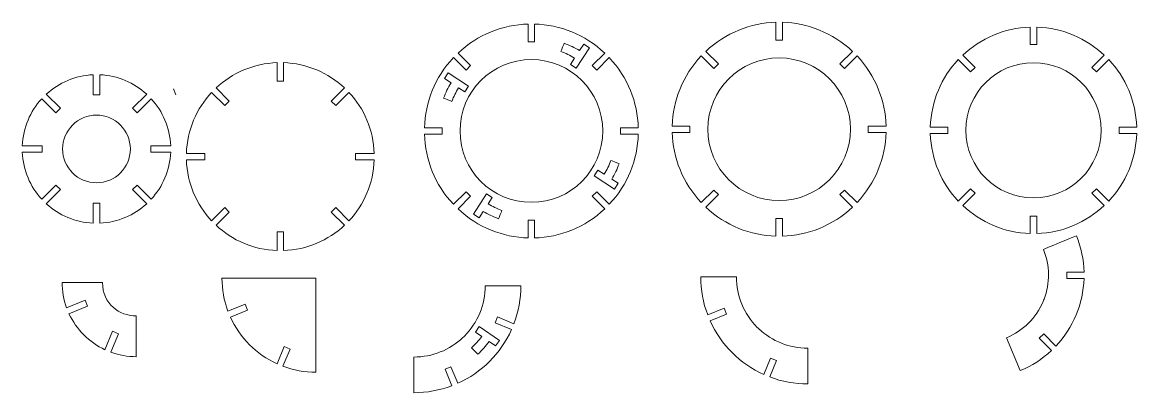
# Model space of a CAD drawing. Header units: centimetres. Extents: x -65 to 125, y -59 to 116.
# Drawn here: x 49.2 to 111.7, y -59.4 to -38.6 of the extents above; entities that cross this region are included whole.
import ezdxf

# ---------------------------------------------------------------- set-up
doc = ezdxf.new("R2010")
doc.units = ezdxf.units.CM
doc.header["$MEASUREMENT"] = 0
doc.layers.add('layer 1', color=7, linetype='Continuous')

msp = doc.modelspace()

# ---------------------------------------------------------------- linework, layer by layer
at = {"layer": 'layer 1', "color": 242, "lineweight": 9}
for points, knots in [([(73.38348, -48.81549), (72.33966, -47.70825), (71.79686, -46.30126), (71.75459, -44.88207), (71.75459, -44.88207), (71.75459, -44.88207), (72.75141, -44.88207), (72.75141, -44.88207), (72.75141, -44.88207), (72.75141, -44.88207), (72.75141, -44.52206), (72.75141, -44.52206), (72.75141, -44.52206), (72.75141, -44.52206), (71.75444, -44.52206), (71.75444, -44.52206), (71.75444, -44.52206), (71.7968, -43.10293), (72.33979, -41.69595), (73.38359, -40.58875), (73.38359, -40.58875), (73.38359, -40.58875), (74.08861, -41.29377), (74.08861, -41.29377), (74.08861, -41.29377), (74.08861, -41.29377), (74.34318, -41.03921), (74.34318, -41.03921), (74.34318, -41.03921), (74.34318, -41.03921), (73.63805, -40.33408), (73.63805, -40.33408), (73.63805, -40.33408), (74.74529, -39.29026), (76.15228, -38.74746), (77.57147, -38.70519), (77.57147, -38.70519), (77.57147, -38.70519), (77.57147, -39.70201), (77.57147, -39.70201), (77.57147, -39.70201), (77.57147, -39.70201), (77.93148, -39.70201), (77.93148, -39.70201), (77.93148, -39.70201), (77.93148, -39.70201), (77.93148, -38.70504), (77.93148, -38.70504), (77.93148, -38.70504), (79.35061, -38.7474), (80.75759, -39.29039), (81.86479, -40.33419), (81.86479, -40.33419), (81.86479, -40.33419), (81.15977, -41.03921), (81.15977, -41.03921), (81.15977, -41.03921), (81.15977, -41.03921), (81.41433, -41.29378), (81.41433, -41.29378), (81.41433, -41.29378), (81.41433, -41.29378), (82.11946, -40.58865), (82.11946, -40.58865), (82.11946, -40.58865), (83.16328, -41.69589), (83.70608, -43.10288), (83.74835, -44.52207), (83.74835, -44.52207), (83.74835, -44.52207), (82.75153, -44.52207), (82.75153, -44.52207), (82.75153, -44.52207), (82.75153, -44.52207), (82.75153, -44.88208), (82.75153, -44.88208), (82.75153, -44.88208), (82.75153, -44.88208), (83.7485, -44.88208), (83.7485, -44.88208), (83.7485, -44.88208), (83.70614, -46.30121), (83.16315, -47.70819), (82.11935, -48.81539), (82.11935, -48.81539), (82.11935, -48.81539), (81.41433, -48.11037), (81.41433, -48.11037), (81.41433, -48.11037), (81.41433, -48.11037), (81.15976, -48.36493), (81.15976, -48.36493), (81.15976, -48.36493), (81.15976, -48.36493), (81.86489, -49.07006), (81.86489, -49.07006), (81.86489, -49.07006), (80.75767, -50.11387), (79.35067, -50.65675), (77.93147, -50.69909), (77.93147, -50.69909), (77.93147, -50.69909), (77.93147, -49.70213), (77.93147, -49.70213), (77.93147, -49.70213), (77.93147, -49.70213), (77.57146, -49.70213), (77.57146, -49.70213), (77.57146, -49.70213), (77.57146, -49.70213), (77.57146, -50.69909), (77.57146, -50.69909), (77.57146, -50.69909), (76.15226, -50.65679), (74.74528, -50.11389), (73.63804, -49.07006), (73.63804, -49.07006), (73.63804, -49.07006), (74.34317, -48.36493), (74.34317, -48.36493), (74.34317, -48.36493), (74.34317, -48.36493), (74.08861, -48.11036), (74.08861, -48.11036), (74.08861, -48.11036), (74.08861, -48.11036), (73.38348, -48.81549), (73.38348, -48.81549)], [0, 0, 0, 0, 0.03030303, 0.03030303, 0.03030303, 0.03030303, 0.06060606, 0.06060606, 0.06060606, 0.06060606, 0.09090909, 0.09090909, 0.09090909, 0.09090909, 0.12121212, 0.12121212, 0.12121212, 0.12121212, 0.15151515, 0.15151515, 0.15151515, 0.15151515, 0.18181818, 0.18181818, 0.18181818, 0.18181818, 0.21212121, 0.21212121, 0.21212121, 0.21212121, 0.24242424, 0.24242424, 0.24242424, 0.24242424, 0.27272727, 0.27272727, 0.27272727, 0.27272727, 0.3030303, 0.3030303, 0.3030303, 0.3030303, 0.33333333, 0.33333333, 0.33333333, 0.33333333, 0.36363636, 0.36363636, 0.36363636, 0.36363636, 0.39393939, 0.39393939, 0.39393939, 0.39393939, 0.42424242, 0.42424242, 0.42424242, 0.42424242, 0.45454545, 0.45454545, 0.45454545, 0.45454545, 0.48484848, 0.48484848, 0.48484848, 0.48484848, 0.51515152, 0.51515152, 0.51515152, 0.51515152, 0.54545455, 0.54545455, 0.54545455, 0.54545455, 0.57575758, 0.57575758, 0.57575758, 0.57575758, 0.60606061, 0.60606061, 0.60606061, 0.60606061, 0.63636364, 0.63636364, 0.63636364, 0.63636364, 0.66666667, 0.66666667, 0.66666667, 0.66666667, 0.6969697, 0.6969697, 0.6969697, 0.6969697, 0.72727273, 0.72727273, 0.72727273, 0.72727273, 0.75757576, 0.75757576, 0.75757576, 0.75757576, 0.78787879, 0.78787879, 0.78787879, 0.78787879, 0.81818182, 0.81818182, 0.81818182, 0.81818182, 0.84848485, 0.84848485, 0.84848485, 0.84848485, 0.87878788, 0.87878788, 0.87878788, 0.87878788, 0.90909091, 0.90909091, 0.90909091, 0.90909091, 0.93939394, 0.93939394, 0.93939394, 0.93939394, 1, 1, 1, 1]), ([(79.40296, -40.24458), (79.40622, -40.23674), (79.59427, -39.78274), (79.59427, -39.78274), (79.59427, -39.78274), (79.89141, -39.89405), (80.17786, -40.03206), (80.45011, -40.19507), (80.45011, -40.19507), (80.45011, -40.19507), (80.68758, -39.82915), (80.68758, -39.82915), (80.68758, -39.82915), (80.68758, -39.82915), (81.00633, -40.03604), (81.00633, -40.03604), (81.00633, -40.03604), (81.00633, -40.03604), (80.26316, -41.18112), (80.26316, -41.18112), (80.26316, -41.18112), (80.26316, -41.18112), (79.94441, -40.97424), (79.94441, -40.97424), (79.94441, -40.97424), (79.94441, -40.97424), (80.17794, -40.61442), (80.17794, -40.61442), (80.17794, -40.61442), (79.93131, -40.468), (79.67193, -40.34423), (79.40296, -40.24458)], [0, 0, 0, 0, 0.11111111, 0.11111111, 0.11111111, 0.11111111, 0.22222222, 0.22222222, 0.22222222, 0.22222222, 0.33333333, 0.33333333, 0.33333333, 0.33333333, 0.44444444, 0.44444444, 0.44444444, 0.44444444, 0.55555556, 0.55555556, 0.55555556, 0.55555556, 0.66666667, 0.66666667, 0.66666667, 0.66666667, 0.77777778, 0.77777778, 0.77777778, 0.77777778, 1, 1, 1, 1]), ([(77.75147, -40.7016), (75.54207, -40.7016), (73.751, -42.49267), (73.751, -44.70207), (73.751, -44.70207), (73.751, -46.91147), (75.54207, -48.70254), (77.75147, -48.70254), (77.75147, -48.70254), (79.96087, -48.70254), (81.75194, -46.91147), (81.75194, -44.70207), (81.75194, -44.70207), (81.75194, -42.49267), (79.96087, -40.7016), (77.75147, -40.7016)], [0, 0, 0, 0, 0.2, 0.2, 0.2, 0.2, 0.4, 0.4, 0.4, 0.4, 0.6, 0.6, 0.6, 0.6, 1, 1, 1, 1]), ([(73.29398, -43.05058), (73.28614, -43.04732), (72.83214, -42.85927), (72.83214, -42.85927), (72.83214, -42.85927), (72.94345, -42.56213), (73.08146, -42.27568), (73.24447, -42.00343), (73.24447, -42.00343), (73.24447, -42.00343), (72.87855, -41.76596), (72.87855, -41.76596), (72.87855, -41.76596), (72.87855, -41.76596), (73.08544, -41.44721), (73.08544, -41.44721), (73.08544, -41.44721), (73.08544, -41.44721), (74.23052, -42.19038), (74.23052, -42.19038), (74.23052, -42.19038), (74.23052, -42.19038), (74.02364, -42.50913), (74.02364, -42.50913), (74.02364, -42.50913), (74.02364, -42.50913), (73.66382, -42.2756), (73.66382, -42.2756), (73.66382, -42.2756), (73.5174, -42.52223), (73.39363, -42.78161), (73.29398, -43.05058)], [0, 0, 0, 0, 0.11111111, 0.11111111, 0.11111111, 0.11111111, 0.22222222, 0.22222222, 0.22222222, 0.22222222, 0.33333333, 0.33333333, 0.33333333, 0.33333333, 0.44444444, 0.44444444, 0.44444444, 0.44444444, 0.55555556, 0.55555556, 0.55555556, 0.55555556, 0.66666667, 0.66666667, 0.66666667, 0.66666667, 0.77777778, 0.77777778, 0.77777778, 0.77777778, 1, 1, 1, 1]), ([(82.20896, -46.35356), (82.2168, -46.35682), (82.6708, -46.54487), (82.6708, -46.54487), (82.6708, -46.54487), (82.55949, -46.84201), (82.42148, -47.12846), (82.25847, -47.40071), (82.25847, -47.40071), (82.25847, -47.40071), (82.62439, -47.63818), (82.62439, -47.63818), (82.62439, -47.63818), (82.62439, -47.63818), (82.4175, -47.95693), (82.4175, -47.95693), (82.4175, -47.95693), (82.4175, -47.95693), (81.27242, -47.21376), (81.27242, -47.21376), (81.27242, -47.21376), (81.27242, -47.21376), (81.4793, -46.89501), (81.4793, -46.89501), (81.4793, -46.89501), (81.4793, -46.89501), (81.83912, -47.12854), (81.83912, -47.12854), (81.83912, -47.12854), (81.98554, -46.88191), (82.10931, -46.62253), (82.20896, -46.35356)], [0, 0, 0, 0, 0.11111111, 0.11111111, 0.11111111, 0.11111111, 0.22222222, 0.22222222, 0.22222222, 0.22222222, 0.33333333, 0.33333333, 0.33333333, 0.33333333, 0.44444444, 0.44444444, 0.44444444, 0.44444444, 0.55555556, 0.55555556, 0.55555556, 0.55555556, 0.66666667, 0.66666667, 0.66666667, 0.66666667, 0.77777778, 0.77777778, 0.77777778, 0.77777778, 1, 1, 1, 1]), ([(76.09998, -49.15956), (76.09672, -49.1674), (75.90867, -49.6214), (75.90867, -49.6214), (75.90867, -49.6214), (75.61153, -49.51009), (75.32508, -49.37208), (75.05283, -49.20907), (75.05283, -49.20907), (75.05283, -49.20907), (74.81536, -49.57499), (74.81536, -49.57499), (74.81536, -49.57499), (74.81536, -49.57499), (74.49661, -49.3681), (74.49661, -49.3681), (74.49661, -49.3681), (74.49661, -49.3681), (75.23978, -48.22302), (75.23978, -48.22302), (75.23978, -48.22302), (75.23978, -48.22302), (75.55853, -48.4299), (75.55853, -48.4299), (75.55853, -48.4299), (75.55853, -48.4299), (75.325, -48.78972), (75.325, -48.78972), (75.325, -48.78972), (75.57163, -48.93614), (75.83101, -49.05991), (76.09998, -49.15956)], [0, 0, 0, 0, 0.11111111, 0.11111111, 0.11111111, 0.11111111, 0.22222222, 0.22222222, 0.22222222, 0.22222222, 0.33333333, 0.33333333, 0.33333333, 0.33333333, 0.44444444, 0.44444444, 0.44444444, 0.44444444, 0.55555556, 0.55555556, 0.55555556, 0.55555556, 0.66666667, 0.66666667, 0.66666667, 0.66666667, 0.77777778, 0.77777778, 0.77777778, 0.77777778, 1, 1, 1, 1]), ([(73.91166, -56.28607), (73.91166, -56.28607), (73.95504, -56.2445), (73.95504, -56.2445), (73.95504, -56.2445), (73.96762, -56.23225), (73.98013, -56.21993), (73.99256, -56.20749), (73.99256, -56.20749), (74.74279, -55.45727), (75.16427, -54.43975), (75.16427, -53.37876), (75.16427, -53.37876), (75.16834, -53.37876), (77.16384, -53.37878), (77.16384, -53.37878), (77.16384, -53.37878), (77.16384, -54.10617), (77.03158, -54.82749), (76.7735, -55.50755), (76.7735, -55.50755), (76.7735, -55.50755), (75.85212, -55.12589), (75.85212, -55.12589), (75.85212, -55.12589), (75.85212, -55.12589), (75.71435, -55.45849), (75.71435, -55.45849), (75.71435, -55.45849), (75.71435, -55.45849), (76.63573, -55.84015), (76.63573, -55.84015), (76.63573, -55.84015), (76.03397, -57.17792), (74.96298, -58.24891), (73.62518, -58.85066), (73.62518, -58.85066), (73.62518, -58.85066), (73.24354, -57.92928), (73.24354, -57.92928), (73.24354, -57.92928), (73.24354, -57.92928), (72.91094, -58.06705), (72.91094, -58.06705), (72.91094, -58.06705), (72.91094, -58.06705), (73.29259, -58.98842), (73.29259, -58.98842), (73.29259, -58.98842), (72.61253, -59.2465), (71.89121, -59.37876), (71.16381, -59.37876), (71.16381, -59.37876), (71.16381, -59.37876), (71.16384, -57.37919), (71.16384, -57.37919), (71.16384, -57.37919), (72.18715, -57.37919), (73.17003, -56.98707), (73.91166, -56.28607)], [0, 0, 0, 0, 0.0625, 0.0625, 0.0625, 0.0625, 0.125, 0.125, 0.125, 0.125, 0.1875, 0.1875, 0.1875, 0.1875, 0.25, 0.25, 0.25, 0.25, 0.3125, 0.3125, 0.3125, 0.3125, 0.375, 0.375, 0.375, 0.375, 0.4375, 0.4375, 0.4375, 0.4375, 0.5, 0.5, 0.5, 0.5, 0.5625, 0.5625, 0.5625, 0.5625, 0.625, 0.625, 0.625, 0.625, 0.6875, 0.6875, 0.6875, 0.6875, 0.75, 0.75, 0.75, 0.75, 0.8125, 0.8125, 0.8125, 0.8125, 0.875, 0.875, 0.875, 0.875, 1, 1, 1, 1]), ([(74.39538, -56.86489), (74.40139, -56.87089), (74.74886, -57.21836), (74.74886, -57.21836), (74.74886, -57.21836), (74.98079, -57.00181), (75.19262, -56.76468), (75.38176, -56.5099), (75.38176, -56.5099), (75.38176, -56.5099), (75.74119, -56.75708), (75.74119, -56.75708), (75.74119, -56.75708), (75.74119, -56.75708), (75.9565, -56.44396), (75.9565, -56.44396), (75.9565, -56.44396), (75.9565, -56.44396), (74.83169, -55.67046), (74.83169, -55.67046), (74.83169, -55.67046), (74.83169, -55.67046), (74.61637, -55.98356), (74.61637, -55.98356), (74.61637, -55.98356), (74.61637, -55.98356), (74.96983, -56.22663), (74.96983, -56.22663), (74.96983, -56.22663), (74.79801, -56.45628), (74.60574, -56.66989), (74.39538, -56.86489)], [0, 0, 0, 0, 0.11111111, 0.11111111, 0.11111111, 0.11111111, 0.22222222, 0.22222222, 0.22222222, 0.22222222, 0.33333333, 0.33333333, 0.33333333, 0.33333333, 0.44444444, 0.44444444, 0.44444444, 0.44444444, 0.55555556, 0.55555556, 0.55555556, 0.55555556, 0.66666667, 0.66666667, 0.66666667, 0.66666667, 0.77777778, 0.77777778, 0.77777778, 0.77777778, 1, 1, 1, 1])]:
    msp.add_open_spline(points, degree=3, knots=knots, dxfattribs=at)
at = {"layer": 'layer 1', "color": 230, "lineweight": 9}
for points, knots in [([(87.27774, -48.71858), (86.23392, -47.61134), (85.69112, -46.20435), (85.64885, -44.78516), (85.64885, -44.78516), (85.64885, -44.78516), (86.64567, -44.78516), (86.64567, -44.78516), (86.64567, -44.78516), (86.64567, -44.78516), (86.64567, -44.42515), (86.64567, -44.42515), (86.64567, -44.42515), (86.64567, -44.42515), (85.6487, -44.42515), (85.6487, -44.42515), (85.6487, -44.42515), (85.69106, -43.00602), (86.23405, -41.59904), (87.27785, -40.49184), (87.27785, -40.49184), (87.27785, -40.49184), (87.98287, -41.19686), (87.98287, -41.19686), (87.98287, -41.19686), (87.98287, -41.19686), (88.23744, -40.9423), (88.23744, -40.9423), (88.23744, -40.9423), (88.23744, -40.9423), (87.53231, -40.23717), (87.53231, -40.23717), (87.53231, -40.23717), (88.63955, -39.19335), (90.04654, -38.65055), (91.46573, -38.60828), (91.46573, -38.60828), (91.46573, -38.60828), (91.46573, -39.6051), (91.46573, -39.6051), (91.46573, -39.6051), (91.46573, -39.6051), (91.82574, -39.6051), (91.82574, -39.6051), (91.82574, -39.6051), (91.82574, -39.6051), (91.82574, -38.60813), (91.82574, -38.60813), (91.82574, -38.60813), (93.24487, -38.65049), (94.65185, -39.19348), (95.75905, -40.23728), (95.75905, -40.23728), (95.75905, -40.23728), (95.05403, -40.9423), (95.05403, -40.9423), (95.05403, -40.9423), (95.05403, -40.9423), (95.30859, -41.19687), (95.30859, -41.19687), (95.30859, -41.19687), (95.30859, -41.19687), (96.01372, -40.49174), (96.01372, -40.49174), (96.01372, -40.49174), (97.05754, -41.59898), (97.60034, -43.00597), (97.64261, -44.42516), (97.64261, -44.42516), (97.64261, -44.42516), (96.64579, -44.42516), (96.64579, -44.42516), (96.64579, -44.42516), (96.64579, -44.42516), (96.64579, -44.78517), (96.64579, -44.78517), (96.64579, -44.78517), (96.64579, -44.78517), (97.64276, -44.78517), (97.64276, -44.78517), (97.64276, -44.78517), (97.6004, -46.2043), (97.05741, -47.61128), (96.01361, -48.71848), (96.01361, -48.71848), (96.01361, -48.71848), (95.30859, -48.01346), (95.30859, -48.01346), (95.30859, -48.01346), (95.30859, -48.01346), (95.05402, -48.26802), (95.05402, -48.26802), (95.05402, -48.26802), (95.05402, -48.26802), (95.75915, -48.97315), (95.75915, -48.97315), (95.75915, -48.97315), (94.65193, -50.01696), (93.24493, -50.55984), (91.82573, -50.60218), (91.82573, -50.60218), (91.82573, -50.60218), (91.82573, -49.60522), (91.82573, -49.60522), (91.82573, -49.60522), (91.82573, -49.60522), (91.46572, -49.60522), (91.46572, -49.60522), (91.46572, -49.60522), (91.46572, -49.60522), (91.46572, -50.60218), (91.46572, -50.60218), (91.46572, -50.60218), (90.04652, -50.55988), (88.63954, -50.01698), (87.5323, -48.97315), (87.5323, -48.97315), (87.5323, -48.97315), (88.23743, -48.26802), (88.23743, -48.26802), (88.23743, -48.26802), (88.23743, -48.26802), (87.98287, -48.01345), (87.98287, -48.01345), (87.98287, -48.01345), (87.98287, -48.01345), (87.27774, -48.71858), (87.27774, -48.71858)], [0, 0, 0, 0, 0.03030303, 0.03030303, 0.03030303, 0.03030303, 0.06060606, 0.06060606, 0.06060606, 0.06060606, 0.09090909, 0.09090909, 0.09090909, 0.09090909, 0.12121212, 0.12121212, 0.12121212, 0.12121212, 0.15151515, 0.15151515, 0.15151515, 0.15151515, 0.18181818, 0.18181818, 0.18181818, 0.18181818, 0.21212121, 0.21212121, 0.21212121, 0.21212121, 0.24242424, 0.24242424, 0.24242424, 0.24242424, 0.27272727, 0.27272727, 0.27272727, 0.27272727, 0.3030303, 0.3030303, 0.3030303, 0.3030303, 0.33333333, 0.33333333, 0.33333333, 0.33333333, 0.36363636, 0.36363636, 0.36363636, 0.36363636, 0.39393939, 0.39393939, 0.39393939, 0.39393939, 0.42424242, 0.42424242, 0.42424242, 0.42424242, 0.45454545, 0.45454545, 0.45454545, 0.45454545, 0.48484848, 0.48484848, 0.48484848, 0.48484848, 0.51515152, 0.51515152, 0.51515152, 0.51515152, 0.54545455, 0.54545455, 0.54545455, 0.54545455, 0.57575758, 0.57575758, 0.57575758, 0.57575758, 0.60606061, 0.60606061, 0.60606061, 0.60606061, 0.63636364, 0.63636364, 0.63636364, 0.63636364, 0.66666667, 0.66666667, 0.66666667, 0.66666667, 0.6969697, 0.6969697, 0.6969697, 0.6969697, 0.72727273, 0.72727273, 0.72727273, 0.72727273, 0.75757576, 0.75757576, 0.75757576, 0.75757576, 0.78787879, 0.78787879, 0.78787879, 0.78787879, 0.81818182, 0.81818182, 0.81818182, 0.81818182, 0.84848485, 0.84848485, 0.84848485, 0.84848485, 0.87878788, 0.87878788, 0.87878788, 0.87878788, 0.90909091, 0.90909091, 0.90909091, 0.90909091, 0.93939394, 0.93939394, 0.93939394, 0.93939394, 1, 1, 1, 1]), ([(91.64573, -40.60469), (89.43633, -40.60469), (87.64526, -42.39576), (87.64526, -44.60516), (87.64526, -44.60516), (87.64526, -46.81456), (89.43633, -48.60563), (91.64573, -48.60563), (91.64573, -48.60563), (93.85513, -48.60563), (95.6462, -46.81456), (95.6462, -44.60516), (95.6462, -44.60516), (95.6462, -42.39576), (93.85513, -40.60469), (91.64573, -40.60469)], [0, 0, 0, 0, 0.2, 0.2, 0.2, 0.2, 0.4, 0.4, 0.4, 0.4, 0.6, 0.6, 0.6, 0.6, 1, 1, 1, 1]), ([(90.50717, -55.80021), (90.50717, -55.80021), (90.46376, -55.75876), (90.46376, -55.75876), (90.46376, -55.75876), (90.44908, -55.74453), (90.43446, -55.7302), (90.41998, -55.71572), (90.41998, -55.71572), (89.66974, -54.96549), (89.24827, -53.94799), (89.24826, -52.887), (89.24826, -52.887), (89.24498, -52.887), (87.24868, -52.887), (87.24868, -52.887), (87.24868, -52.887), (87.24869, -53.61439), (87.38096, -54.33571), (87.63903, -55.01577), (87.63903, -55.01577), (87.63903, -55.01577), (88.56041, -54.63412), (88.56041, -54.63412), (88.56041, -54.63412), (88.56041, -54.63412), (88.69818, -54.96672), (88.69818, -54.96672), (88.69818, -54.96672), (88.69818, -54.96672), (87.7768, -55.34837), (87.7768, -55.34837), (87.7768, -55.34837), (88.37856, -56.68615), (89.44956, -57.75715), (90.78735, -58.35889), (90.78735, -58.35889), (90.78735, -58.35889), (91.16898, -57.43751), (91.16898, -57.43751), (91.16898, -57.43751), (91.16898, -57.43751), (91.50159, -57.57528), (91.50159, -57.57528), (91.50159, -57.57528), (91.50159, -57.57528), (91.11994, -58.49667), (91.11994, -58.49667), (91.11994, -58.49667), (91.8, -58.75472), (92.52132, -58.88699), (93.24871, -58.88698), (93.24871, -58.88698), (93.24871, -58.88698), (93.2487, -56.88741), (93.24871, -56.88741), (93.24871, -56.88741), (92.22825, -56.88741), (91.24807, -56.49749), (90.50717, -55.80021)], [0, 0, 0, 0, 0.0625, 0.0625, 0.0625, 0.0625, 0.125, 0.125, 0.125, 0.125, 0.1875, 0.1875, 0.1875, 0.1875, 0.25, 0.25, 0.25, 0.25, 0.3125, 0.3125, 0.3125, 0.3125, 0.375, 0.375, 0.375, 0.375, 0.4375, 0.4375, 0.4375, 0.4375, 0.5, 0.5, 0.5, 0.5, 0.5625, 0.5625, 0.5625, 0.5625, 0.625, 0.625, 0.625, 0.625, 0.6875, 0.6875, 0.6875, 0.6875, 0.75, 0.75, 0.75, 0.75, 0.8125, 0.8125, 0.8125, 0.8125, 0.875, 0.875, 0.875, 0.875, 1, 1, 1, 1])]:
    msp.add_open_spline(points, degree=3, knots=knots, dxfattribs=at)
at = {"layer": 'layer 1', "color": 114, "lineweight": 9}
for points, knots in [([(106.09038, -38.87843), (107.55342, -38.92313), (108.87964, -39.51073), (109.87492, -40.44643), (109.87492, -40.44643), (109.87492, -40.44643), (109.18565, -41.1357), (109.18565, -41.1357), (109.18565, -41.1357), (109.18565, -41.1357), (109.44021, -41.39026), (109.44021, -41.39026), (109.44021, -41.39026), (109.44021, -41.39026), (110.12963, -40.70084), (110.12963, -40.70084), (110.12963, -40.70084), (111.0652, -41.69615), (111.65258, -43.02255), (111.69727, -44.48553), (111.69727, -44.48553), (111.69727, -44.48553), (110.72231, -44.48553), (110.72231, -44.48553), (110.72231, -44.48553), (110.72231, -44.48553), (110.72231, -44.84554), (110.72231, -44.84554), (110.72231, -44.84554), (110.72231, -44.84554), (111.69747, -44.84554), (111.69747, -44.84554), (111.69747, -44.84554), (111.65277, -46.30858), (111.06517, -47.6348), (110.12947, -48.63008), (110.12947, -48.63008), (110.12947, -48.63008), (109.4402, -47.94081), (109.4402, -47.94081), (109.4402, -47.94081), (109.4402, -47.94081), (109.18564, -48.19537), (109.18564, -48.19537), (109.18564, -48.19537), (109.18564, -48.19537), (109.87506, -48.88479), (109.87506, -48.88479), (109.87506, -48.88479), (108.87975, -49.82036), (107.55335, -50.40774), (106.09037, -50.45243), (106.09037, -50.45243), (106.09037, -50.45243), (106.09037, -49.47747), (106.09037, -49.47747), (106.09037, -49.47747), (106.09037, -49.47747), (105.73036, -49.47747), (105.73036, -49.47747), (105.73036, -49.47747), (105.73036, -49.47747), (105.73036, -50.45243), (105.73036, -50.45243), (105.73036, -50.45243), (104.26735, -50.40773), (102.94121, -49.8201), (101.94594, -48.88451), (101.94594, -48.88451), (101.94594, -48.88451), (102.63509, -48.19536), (102.63509, -48.19536), (102.63509, -48.19536), (102.63509, -48.19536), (102.38053, -47.9408), (102.38053, -47.9408), (102.38053, -47.9408), (102.38053, -47.9408), (101.69138, -48.62995), (101.69138, -48.62995), (101.69138, -48.62995), (100.75577, -47.63471), (100.16817, -46.30853), (100.12348, -44.84553), (100.12348, -44.84553), (100.12348, -44.84553), (101.09843, -44.84553), (101.09843, -44.84553), (101.09843, -44.84553), (101.09843, -44.84553), (101.09843, -44.48552), (101.09843, -44.48552), (101.09843, -44.48552), (101.09843, -44.48552), (100.12327, -44.48552), (100.12327, -44.48552), (100.12327, -44.48552), (100.16797, -43.02248), (100.75557, -41.69626), (101.69127, -40.70098), (101.69127, -40.70098), (101.69127, -40.70098), (102.38054, -41.39025), (102.38054, -41.39025), (102.38054, -41.39025), (102.38054, -41.39025), (102.6351, -41.13569), (102.6351, -41.13569), (102.6351, -41.13569), (102.6351, -41.13569), (101.94568, -40.44627), (101.94568, -40.44627), (101.94568, -40.44627), (102.94099, -39.5107), (104.26739, -38.92332), (105.73037, -38.87863), (105.73037, -38.87863), (105.73037, -38.87863), (105.73037, -39.85359), (105.73037, -39.85359), (105.73037, -39.85359), (105.73037, -39.85359), (106.09038, -39.85359), (106.09038, -39.85359), (106.09038, -39.85359), (106.09038, -39.85359), (106.09038, -38.87843), (106.09038, -38.87843)], [0, 0, 0, 0, 0.03030303, 0.03030303, 0.03030303, 0.03030303, 0.06060606, 0.06060606, 0.06060606, 0.06060606, 0.09090909, 0.09090909, 0.09090909, 0.09090909, 0.12121212, 0.12121212, 0.12121212, 0.12121212, 0.15151515, 0.15151515, 0.15151515, 0.15151515, 0.18181818, 0.18181818, 0.18181818, 0.18181818, 0.21212121, 0.21212121, 0.21212121, 0.21212121, 0.24242424, 0.24242424, 0.24242424, 0.24242424, 0.27272727, 0.27272727, 0.27272727, 0.27272727, 0.3030303, 0.3030303, 0.3030303, 0.3030303, 0.33333333, 0.33333333, 0.33333333, 0.33333333, 0.36363636, 0.36363636, 0.36363636, 0.36363636, 0.39393939, 0.39393939, 0.39393939, 0.39393939, 0.42424242, 0.42424242, 0.42424242, 0.42424242, 0.45454545, 0.45454545, 0.45454545, 0.45454545, 0.48484848, 0.48484848, 0.48484848, 0.48484848, 0.51515152, 0.51515152, 0.51515152, 0.51515152, 0.54545455, 0.54545455, 0.54545455, 0.54545455, 0.57575758, 0.57575758, 0.57575758, 0.57575758, 0.60606061, 0.60606061, 0.60606061, 0.60606061, 0.63636364, 0.63636364, 0.63636364, 0.63636364, 0.66666667, 0.66666667, 0.66666667, 0.66666667, 0.6969697, 0.6969697, 0.6969697, 0.6969697, 0.72727273, 0.72727273, 0.72727273, 0.72727273, 0.75757576, 0.75757576, 0.75757576, 0.75757576, 0.78787879, 0.78787879, 0.78787879, 0.78787879, 0.81818182, 0.81818182, 0.81818182, 0.81818182, 0.84848485, 0.84848485, 0.84848485, 0.84848485, 0.87878788, 0.87878788, 0.87878788, 0.87878788, 0.90909091, 0.90909091, 0.90909091, 0.90909091, 0.93939394, 0.93939394, 0.93939394, 0.93939394, 1, 1, 1, 1]), ([(105.91037, -40.87319), (108.00482, -40.87319), (109.70271, -42.57108), (109.70271, -44.66553), (109.70271, -44.66553), (109.70271, -46.75998), (108.00482, -48.45787), (105.91037, -48.45787), (105.91037, -48.45787), (103.81592, -48.45787), (102.11803, -46.75998), (102.11803, -44.66553), (102.11803, -44.66553), (102.11803, -42.57108), (103.81592, -40.87319), (105.91037, -40.87319)], [0, 0, 0, 0, 0.2, 0.2, 0.2, 0.2, 0.4, 0.4, 0.4, 0.4, 0.6, 0.6, 0.6, 0.6, 1, 1, 1, 1]), ([(106.50505, -54.12987), (106.48768, -54.17572), (106.46937, -54.22142), (106.45008, -54.26693), (106.45008, -54.26693), (106.06079, -55.186), (105.32476, -55.91487), (104.40122, -56.29489), (104.40122, -56.29489), (104.40122, -56.29489), (105.16133, -58.14221), (105.16133, -58.14221), (105.16133, -58.14221), (105.80849, -57.87592), (106.40202, -57.49453), (106.91311, -57.01651), (106.91311, -57.01651), (106.91311, -57.01651), (106.22515, -56.32533), (106.22515, -56.32533), (106.22515, -56.32533), (106.22515, -56.32533), (106.48031, -56.07137), (106.48031, -56.07137), (106.48031, -56.07137), (106.48031, -56.07137), (107.16826, -56.76255), (107.16826, -56.76255), (107.16826, -56.76255), (108.13702, -55.7364), (108.69767, -54.39179), (108.74483, -52.9814), (108.74483, -52.9814), (108.74483, -52.9814), (107.76965, -52.97911), (107.76965, -52.97911), (107.76965, -52.97911), (107.76965, -52.97911), (107.77049, -52.6191), (107.77049, -52.6191), (107.77049, -52.6191), (107.77049, -52.6191), (108.74569, -52.62139), (108.74569, -52.62139), (108.74569, -52.62139), (108.72556, -51.92188), (108.5788, -51.23182), (108.31252, -50.58466), (108.31252, -50.58466), (108.31252, -50.58466), (106.4652, -51.3448), (106.46519, -51.3448), (106.46519, -51.3448), (106.83186, -52.2359), (106.84498, -53.23157), (106.50505, -54.12987)], [0, 0, 0, 0, 0.06666667, 0.06666667, 0.06666667, 0.06666667, 0.13333333, 0.13333333, 0.13333333, 0.13333333, 0.2, 0.2, 0.2, 0.2, 0.26666667, 0.26666667, 0.26666667, 0.26666667, 0.33333333, 0.33333333, 0.33333333, 0.33333333, 0.4, 0.4, 0.4, 0.4, 0.46666667, 0.46666667, 0.46666667, 0.46666667, 0.53333333, 0.53333333, 0.53333333, 0.53333333, 0.6, 0.6, 0.6, 0.6, 0.66666667, 0.66666667, 0.66666667, 0.66666667, 0.73333333, 0.73333333, 0.73333333, 0.73333333, 0.8, 0.8, 0.8, 0.8, 0.86666667, 0.86666667, 0.86666667, 0.86666667, 1, 1, 1, 1])]:
    msp.add_open_spline(points, degree=3, knots=knots, dxfattribs=at)
at = {"layer": 'layer 1', "color": 231, "lineweight": 9}
for points, knots in [([(63.85145, -40.87144), (65.17131, -40.91575), (66.36797, -41.4454), (67.26907, -42.28745), (67.26907, -42.28745), (67.26907, -42.28745), (66.53269, -43.02383), (66.53269, -43.02383), (66.53269, -43.02383), (66.53269, -43.02383), (66.78726, -43.2784), (66.78726, -43.2784), (66.78726, -43.2784), (66.78726, -43.2784), (67.52368, -42.54198), (67.52368, -42.54198), (67.52368, -42.54198), (68.36555, -43.44313), (68.89502, -44.63988), (68.93933, -45.95964), (68.93933, -45.95964), (68.93933, -45.95964), (67.89786, -45.95964), (67.89786, -45.95964), (67.89786, -45.95964), (67.89786, -45.95964), (67.89786, -46.31965), (67.89786, -46.31965), (67.89786, -46.31965), (67.89786, -46.31965), (68.93964, -46.31965), (68.93964, -46.31965), (68.93964, -46.31965), (68.89533, -47.63951), (68.36568, -48.83617), (67.52363, -49.73727), (67.52363, -49.73727), (67.52363, -49.73727), (66.78725, -49.00089), (66.78725, -49.00089), (66.78725, -49.00089), (66.78725, -49.00089), (66.53268, -49.25546), (66.53268, -49.25546), (66.53268, -49.25546), (66.53268, -49.25546), (67.2691, -49.99188), (67.2691, -49.99188), (67.2691, -49.99188), (66.36795, -50.83375), (65.1712, -51.36322), (63.85144, -51.40753), (63.85144, -51.40753), (63.85144, -51.40753), (63.85144, -50.36606), (63.85144, -50.36606), (63.85144, -50.36606), (63.85144, -50.36606), (63.49143, -50.36606), (63.49143, -50.36606), (63.49143, -50.36606), (63.49143, -50.36606), (63.49143, -51.40753), (63.49143, -51.40753), (63.49143, -51.40753), (62.17163, -51.36322), (60.9751, -50.83354), (60.074, -49.99164), (60.074, -49.99164), (60.074, -49.99164), (60.81019, -49.25545), (60.81019, -49.25545), (60.81019, -49.25545), (60.81019, -49.25545), (60.55562, -49.00088), (60.55562, -49.00088), (60.55562, -49.00088), (60.55562, -49.00088), (59.81943, -49.73707), (59.81943, -49.73707), (59.81943, -49.73707), (58.9775, -48.83601), (58.44786, -47.63944), (58.40355, -46.31964), (58.40355, -46.31964), (58.40355, -46.31964), (59.44502, -46.31964), (59.44502, -46.31964), (59.44502, -46.31964), (59.44502, -46.31964), (59.44502, -45.95963), (59.44502, -45.95963), (59.44502, -45.95963), (59.44502, -45.95963), (58.40324, -45.95963), (58.40324, -45.95963), (58.40324, -45.95963), (58.44755, -44.63977), (58.9772, -43.44311), (59.81925, -42.54201), (59.81925, -42.54201), (59.81925, -42.54201), (60.55563, -43.27839), (60.55563, -43.27839), (60.55563, -43.27839), (60.55563, -43.27839), (60.8102, -43.02382), (60.8102, -43.02382), (60.8102, -43.02382), (60.8102, -43.02382), (60.07378, -42.2874), (60.07378, -42.2874), (60.07378, -42.2874), (60.97493, -41.44553), (62.17168, -40.91606), (63.49144, -40.87175), (63.49144, -40.87175), (63.49144, -40.87175), (63.49144, -41.91322), (63.49144, -41.91322), (63.49144, -41.91322), (63.49144, -41.91322), (63.85145, -41.91322), (63.85145, -41.91322), (63.85145, -41.91322), (63.85145, -41.91322), (63.85145, -40.87144), (63.85145, -40.87144)], [0, 0, 0, 0, 0.03030303, 0.03030303, 0.03030303, 0.03030303, 0.06060606, 0.06060606, 0.06060606, 0.06060606, 0.09090909, 0.09090909, 0.09090909, 0.09090909, 0.12121212, 0.12121212, 0.12121212, 0.12121212, 0.15151515, 0.15151515, 0.15151515, 0.15151515, 0.18181818, 0.18181818, 0.18181818, 0.18181818, 0.21212121, 0.21212121, 0.21212121, 0.21212121, 0.24242424, 0.24242424, 0.24242424, 0.24242424, 0.27272727, 0.27272727, 0.27272727, 0.27272727, 0.3030303, 0.3030303, 0.3030303, 0.3030303, 0.33333333, 0.33333333, 0.33333333, 0.33333333, 0.36363636, 0.36363636, 0.36363636, 0.36363636, 0.39393939, 0.39393939, 0.39393939, 0.39393939, 0.42424242, 0.42424242, 0.42424242, 0.42424242, 0.45454545, 0.45454545, 0.45454545, 0.45454545, 0.48484848, 0.48484848, 0.48484848, 0.48484848, 0.51515152, 0.51515152, 0.51515152, 0.51515152, 0.54545455, 0.54545455, 0.54545455, 0.54545455, 0.57575758, 0.57575758, 0.57575758, 0.57575758, 0.60606061, 0.60606061, 0.60606061, 0.60606061, 0.63636364, 0.63636364, 0.63636364, 0.63636364, 0.66666667, 0.66666667, 0.66666667, 0.66666667, 0.6969697, 0.6969697, 0.6969697, 0.6969697, 0.72727273, 0.72727273, 0.72727273, 0.72727273, 0.75757576, 0.75757576, 0.75757576, 0.75757576, 0.78787879, 0.78787879, 0.78787879, 0.78787879, 0.81818182, 0.81818182, 0.81818182, 0.81818182, 0.84848485, 0.84848485, 0.84848485, 0.84848485, 0.87878788, 0.87878788, 0.87878788, 0.87878788, 0.90909091, 0.90909091, 0.90909091, 0.90909091, 0.93939394, 0.93939394, 0.93939394, 0.93939394, 1, 1, 1, 1]), ([(60.40079, -52.95661), (60.40039, -53.5883), (60.51353, -54.21492), (60.73482, -54.80658), (60.73482, -54.80658), (60.73482, -54.80658), (61.6973, -54.40862), (61.6973, -54.40862), (61.6973, -54.40862), (61.6973, -54.40862), (61.83486, -54.74131), (61.83486, -54.74131), (61.83486, -54.74131), (61.83486, -54.74131), (60.87237, -55.13926), (60.87237, -55.13926), (60.87237, -55.13926), (61.39894, -56.29899), (62.3276, -57.22884), (63.48665, -57.75689), (63.48665, -57.75689), (63.48665, -57.75689), (63.88584, -56.79491), (63.88584, -56.79491), (63.88584, -56.79491), (63.88584, -56.79491), (64.21834, -56.93289), (64.21834, -56.93289), (64.21834, -56.93289), (64.21834, -56.93289), (63.81916, -57.89487), (63.81916, -57.89487), (63.81916, -57.89487), (64.41054, -58.11691), (65.03701, -58.23086), (65.66871, -58.23126), (65.66871, -58.23126), (65.66871, -58.23126), (65.67207, -52.95998), (65.67207, -52.95998), (65.67207, -52.95998), (65.67207, -52.95998), (60.401, -52.9566), (60.40079, -52.9566), (60.40079, -52.9566), (60.40079, -52.9566), (60.40079, -52.95661)], [0, 0, 0, 0, 0.08333333, 0.08333333, 0.08333333, 0.08333333, 0.16666667, 0.16666667, 0.16666667, 0.16666667, 0.25, 0.25, 0.25, 0.25, 0.33333333, 0.33333333, 0.33333333, 0.33333333, 0.41666667, 0.41666667, 0.41666667, 0.41666667, 0.5, 0.5, 0.5, 0.5, 0.58333333, 0.58333333, 0.58333333, 0.58333333, 0.66666667, 0.66666667, 0.66666667, 0.66666667, 0.75, 0.75, 0.75, 0.75, 0.83333333, 0.83333333, 0.83333333, 0.83333333, 1, 1, 1, 1.00001, 1.00001, 1.00001, 1.00001])]:
    msp.add_open_spline(points, degree=3, knots=knots, dxfattribs=at)
at = {"layer": 'layer 1', "color": 30, "lineweight": 9}
for points, knots in [([(53.18427, -41.55029), (52.16978, -41.59345), (51.24938, -41.99955), (50.54922, -42.64189), (50.54922, -42.64189), (50.54922, -42.64189), (51.33864, -43.43131), (51.33864, -43.43131), (51.33864, -43.43131), (51.33864, -43.43131), (51.08407, -43.68588), (51.08407, -43.68588), (51.08407, -43.68588), (51.08407, -43.68588), (50.29448, -42.89629), (50.29448, -42.89629), (50.29448, -42.89629), (49.65198, -43.5964), (49.24597, -44.51696), (49.20282, -45.53151), (49.20282, -45.53151), (49.20282, -45.53151), (50.31958, -45.53151), (50.31958, -45.53151), (50.31958, -45.53151), (50.31958, -45.53151), (50.31958, -45.89152), (50.31958, -45.89152), (50.31958, -45.89152), (50.31958, -45.89152), (49.20301, -45.89152), (49.20301, -45.89152), (49.20301, -45.89152), (49.24617, -46.90603), (49.65222, -47.8265), (50.29462, -48.52659), (50.29462, -48.52659), (50.29462, -48.52659), (51.08406, -47.73715), (51.08406, -47.73715), (51.08406, -47.73715), (51.08406, -47.73715), (51.33863, -47.99172), (51.33863, -47.99172), (51.33863, -47.99172), (51.33863, -47.99172), (50.54919, -48.78116), (50.54919, -48.78116), (50.54919, -48.78116), (51.24929, -49.42353), (52.16976, -49.82959), (53.18426, -49.87274), (53.18426, -49.87274), (53.18426, -49.87274), (53.18426, -48.75621), (53.18426, -48.75621), (53.18426, -48.75621), (53.18426, -48.75621), (53.54427, -48.75621), (53.54427, -48.75621), (53.54427, -48.75621), (53.54427, -48.75621), (53.54427, -49.87275), (53.54427, -49.87275), (53.54427, -49.87275), (54.55876, -49.82959), (55.47916, -49.42349), (56.17932, -48.78115), (56.17932, -48.78115), (56.17932, -48.78115), (55.3899, -47.99173), (55.3899, -47.99173), (55.3899, -47.99173), (55.3899, -47.99173), (55.64447, -47.73716), (55.64447, -47.73716), (55.64447, -47.73716), (55.64447, -47.73716), (56.43406, -48.52675), (56.43406, -48.52675), (56.43406, -48.52675), (57.07656, -47.82664), (57.48257, -46.90608), (57.52572, -45.89153), (57.52572, -45.89153), (57.52572, -45.89153), (56.40896, -45.89153), (56.40896, -45.89153), (56.40896, -45.89153), (56.40896, -45.89153), (56.40896, -45.53152), (56.40896, -45.53152), (56.40896, -45.53152), (56.40896, -45.53152), (57.5255, -45.53152), (57.5255, -45.53152), (57.5255, -45.53152), (57.48234, -44.51703), (57.07624, -43.59663), (56.4339, -42.89647), (56.4339, -42.89647), (56.4339, -42.89647), (55.64448, -43.68589), (55.64448, -43.68589), (55.64448, -43.68589), (55.64448, -43.68589), (55.38991, -43.43132), (55.38991, -43.43132), (55.38991, -43.43132), (55.38991, -43.43132), (56.1795, -42.64173), (56.1795, -42.64173), (56.1795, -42.64173), (55.47939, -41.99923), (54.55883, -41.59322), (53.54428, -41.55007), (53.54428, -41.55007), (53.54428, -41.55007), (53.54428, -42.66683), (53.54428, -42.66683), (53.54428, -42.66683), (53.54428, -42.66683), (53.18427, -42.66683), (53.18427, -42.66683), (53.18427, -42.66683), (53.18427, -42.66683), (53.18427, -41.55029), (53.18427, -41.55029)], [0, 0, 0, 0, 0.03030303, 0.03030303, 0.03030303, 0.03030303, 0.06060606, 0.06060606, 0.06060606, 0.06060606, 0.09090909, 0.09090909, 0.09090909, 0.09090909, 0.12121212, 0.12121212, 0.12121212, 0.12121212, 0.15151515, 0.15151515, 0.15151515, 0.15151515, 0.18181818, 0.18181818, 0.18181818, 0.18181818, 0.21212121, 0.21212121, 0.21212121, 0.21212121, 0.24242424, 0.24242424, 0.24242424, 0.24242424, 0.27272727, 0.27272727, 0.27272727, 0.27272727, 0.3030303, 0.3030303, 0.3030303, 0.3030303, 0.33333333, 0.33333333, 0.33333333, 0.33333333, 0.36363636, 0.36363636, 0.36363636, 0.36363636, 0.39393939, 0.39393939, 0.39393939, 0.39393939, 0.42424242, 0.42424242, 0.42424242, 0.42424242, 0.45454545, 0.45454545, 0.45454545, 0.45454545, 0.48484848, 0.48484848, 0.48484848, 0.48484848, 0.51515152, 0.51515152, 0.51515152, 0.51515152, 0.54545455, 0.54545455, 0.54545455, 0.54545455, 0.57575758, 0.57575758, 0.57575758, 0.57575758, 0.60606061, 0.60606061, 0.60606061, 0.60606061, 0.63636364, 0.63636364, 0.63636364, 0.63636364, 0.66666667, 0.66666667, 0.66666667, 0.66666667, 0.6969697, 0.6969697, 0.6969697, 0.6969697, 0.72727273, 0.72727273, 0.72727273, 0.72727273, 0.75757576, 0.75757576, 0.75757576, 0.75757576, 0.78787879, 0.78787879, 0.78787879, 0.78787879, 0.81818182, 0.81818182, 0.81818182, 0.81818182, 0.84848485, 0.84848485, 0.84848485, 0.84848485, 0.87878788, 0.87878788, 0.87878788, 0.87878788, 0.90909091, 0.90909091, 0.90909091, 0.90909091, 0.93939394, 0.93939394, 0.93939394, 0.93939394, 1, 1, 1, 1]), ([(53.36427, -43.81306), (52.31578, -43.81306), (51.46581, -44.66303), (51.46581, -45.71152), (51.46581, -45.71152), (51.46581, -46.76001), (52.31578, -47.60998), (53.36427, -47.60998), (53.36427, -47.60998), (54.41276, -47.60998), (55.26273, -46.76001), (55.26273, -45.71152), (55.26273, -45.71152), (55.26273, -44.66303), (54.41276, -43.81306), (53.36427, -43.81306)], [0, 0, 0, 0, 0.2, 0.2, 0.2, 0.2, 0.4, 0.4, 0.4, 0.4, 0.6, 0.6, 0.6, 0.6, 1, 1, 1, 1]), ([(55.59794, -55.07427), (55.59794, -55.07427), (55.59795, -57.35276), (55.59795, -57.35827), (55.59795, -57.35827), (55.11148, -57.35828), (54.62879, -57.27306), (54.17173, -57.1065), (54.17173, -57.1065), (54.17173, -57.1065), (54.6006, -56.07115), (54.6006, -56.07115), (54.6006, -56.07115), (54.6006, -56.07115), (54.26799, -55.93339), (54.26799, -55.93339), (54.26799, -55.93339), (54.26799, -55.93339), (53.83914, -56.96873), (53.83914, -56.96873), (53.83914, -56.96873), (52.95039, -56.55474), (52.23616, -55.84052), (51.82216, -54.95177), (51.82216, -54.95177), (51.82216, -54.95177), (52.8575, -54.52291), (52.8575, -54.52291), (52.8575, -54.52291), (52.8575, -54.52291), (52.71974, -54.19031), (52.71974, -54.19031), (52.71974, -54.19031), (52.71974, -54.19031), (51.6844, -54.61917), (51.6844, -54.61917), (51.6844, -54.61917), (51.51783, -54.16211), (51.43261, -53.67941), (51.43261, -53.19295), (51.43261, -53.19295), (51.43261, -53.19295), (53.69949, -53.19295), (53.69949, -53.19295), (53.69949, -53.19295), (53.69949, -54.42427), (54.64872, -55.06283), (55.59794, -55.07427)], [0, 0, 0, 0, 0.07692308, 0.07692308, 0.07692308, 0.07692308, 0.15384615, 0.15384615, 0.15384615, 0.15384615, 0.23076923, 0.23076923, 0.23076923, 0.23076923, 0.30769231, 0.30769231, 0.30769231, 0.30769231, 0.38461538, 0.38461538, 0.38461538, 0.38461538, 0.46153846, 0.46153846, 0.46153846, 0.46153846, 0.53846154, 0.53846154, 0.53846154, 0.53846154, 0.61538462, 0.61538462, 0.61538462, 0.61538462, 0.69230769, 0.69230769, 0.69230769, 0.69230769, 0.76923077, 0.76923077, 0.76923077, 0.76923077, 0.84615385, 0.84615385, 0.84615385, 0.84615385, 1, 1, 1, 1])]:
    msp.add_open_spline(points, degree=3, knots=knots, dxfattribs=at)
at = {"layer": 'layer 1', "color": 250, "lineweight": 9}
msp.add_open_spline([(57.81516, -42.66856), (57.81516, -42.66856), (57.68281, -42.33377), (57.68281, -42.33377)], degree=3, dxfattribs=at)

doc.saveas('drawing.dxf')
